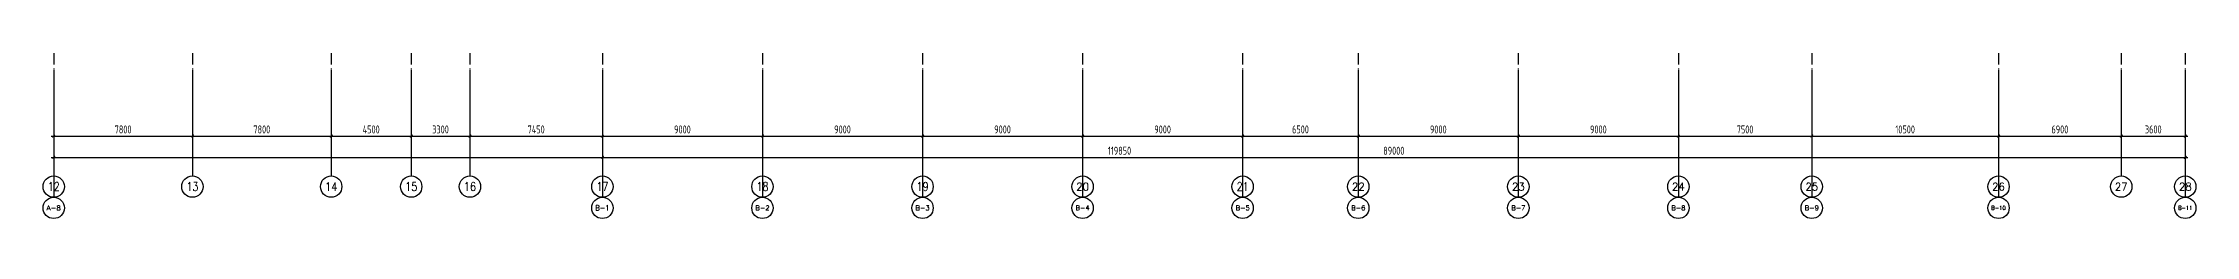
# Model space of a CAD drawing. Extents: x -502255 to 1362592, y -400300 to 332622.
# Drawn here: x 1194913 to 1315963, y -256454 to -247539 of the extents above; entities that cross this region are included whole.
import ezdxf
from ezdxf.enums import TextEntityAlignment as Align

# ---------------------------------------------------------------- set-up
doc = ezdxf.new("R2010")
doc.units = 0
doc.header["$LTSCALE"] = 1000
doc.header["$MEASUREMENT"] = 0
doc.linetypes.add('DOTE', pattern=[2.42, 2, -0.2, 0.02, -0.2])
for name, color, linetype in [('AXIS_TEXT', 7, 'Continuous'), ('S-DIM', 3, 'Continuous'), ('S-DOTE', 8, 'DOTE')]:
    doc.layers.add(name, color=color, linetype=linetype)
doc.styles.add('_TCH_AXIS', font='COMPLEX', dxfattribs={"bigfont": 'GBCBIG'})
doc.styles.add('COMPLEX', font='COMPLEX.shx', dxfattribs={"width": 0.65})
doc.styles.get("Standard").update_dxf_attribs({"font": 'tssdeng2.shx', "width": 0.7, "bigfont": '@@hztxt.shx'})
doc.dimstyles.new('TSSD_150_150', dxfattribs={"dimtxt": 450, "dimasz": 150, "dimexe": 150, "dimexo": 375, "dimgap": 150, "dimtad": 1, "dimdec": 0, "dimzin": 0, "dimdsep": 46, "dimtxsty": 'Standard', "dimblk": 'ARCHTICK', "dimcen": 0, "dimdle": 150, "dimclrt": 7, "dimadec": 0, "dimazin": 0, "dimtfac": 1, "dimtdec": 0, "dimtix": 1, "dimtmove": 2, "dimatfit": 3, "dimfxl": 1, "dimtolj": 1, "dimtzin": 0, "dimarcsym": 0})

# ---------------------------------------------------------------- blocks, each defined once
blk = doc.blocks.new('_ArchTick')
at = {"color": 0, "linetype": 'ByBlock', "const_width": 0.4}
blk.add_lwpolyline([(-0.5, -0.5), (0.5, 0.5)], dxfattribs=at)
blk = doc.blocks.new('*D2077')
at = {"layer": 'Defpoints', "color": 0, "transparency": 16777216}
for p in [(1027055, 84926), (1116055, 84926), (1116055, 79976)]:
    blk.add_point(p, dxfattribs=at)
at = {"layer": 'S-DIM', "color": 0, "lineweight": -2, "transparency": 16777216}
for p, q in [((1027055, 84551), (1027055, 79826)), ((1116055, 84551), (1116055, 79826)), ((1026905, 79976), (1116205, 79976))]:
    blk.add_line(p, q, dxfattribs=at)
at = {"layer": 'S-DIM', "color": 0, "lineweight": -2, "transparency": 16777216, "xscale": 150, "yscale": 150, "zscale": 150, "rotation": 180}
blk.add_blockref('_ArchTick', (1027055, 79976), dxfattribs=at)
at = {"layer": 'S-DIM', "color": 0, "lineweight": -2, "transparency": 16777216, "xscale": 150, "yscale": 150, "zscale": 150}
blk.add_blockref('_ArchTick', (1116055, 79976), dxfattribs=at)
at = {"layer": 'S-DIM', "color": 7, "transparency": 16777216, "insert": (1071555, 80351), "char_height": 450, "attachment_point": 5}
blk.add_mtext('\\A1;89000', dxfattribs=at)
blk = doc.blocks.new('_AXISO')
blk.add_circle((0, 0), 0.5)
at = {"layer": 'AXIS_TEXT', "style": 'COMPLEX', "width": 1.041667}
blk.add_attdef('A', text='', height=0.56, dxfattribs=at).set_placement((-0.25, -0.28), (0.25, -0.28), align=Align.FIT)
blk = doc.blocks.new('*D2113')
at = {"layer": 'Defpoints', "color": 0, "transparency": 16777216}
for p in [(996205, 84926), (1116055, 84926), (1116055, 79976)]:
    blk.add_point(p, dxfattribs=at)
at = {"layer": 'S-DIM', "color": 0, "lineweight": -2, "transparency": 16777216}
for p, q in [((996205, 84551), (996205, 79826)), ((1116055, 84551), (1116055, 79826)), ((996055, 79976), (1116205, 79976))]:
    blk.add_line(p, q, dxfattribs=at)
at = {"layer": 'S-DIM', "color": 0, "lineweight": -2, "transparency": 16777216, "xscale": 150, "yscale": 150, "zscale": 150, "rotation": 180}
blk.add_blockref('_ArchTick', (996205, 79976), dxfattribs=at)
at = {"layer": 'S-DIM', "color": 0, "lineweight": -2, "transparency": 16777216, "xscale": 150, "yscale": 150, "zscale": 150}
blk.add_blockref('_ArchTick', (1116055, 79976), dxfattribs=at)
at = {"layer": 'S-DIM', "color": 7, "transparency": 16777216, "insert": (1056130, 80351), "char_height": 450, "attachment_point": 5}
blk.add_mtext('\\A1;119850', dxfattribs=at)
blk = doc.blocks.new('*D2114')
at = {"layer": 'Defpoints', "color": 0, "transparency": 16777216}
for p in [(996205, 84926), (1004005, 84926), (1004005, 81176)]:
    blk.add_point(p, dxfattribs=at)
at = {"layer": 'S-DIM', "color": 0, "lineweight": -2, "transparency": 16777216}
for p, q in [((996205, 84551), (996205, 81026)), ((1004005, 84551), (1004005, 81026)), ((996055, 81176), (1004155, 81176))]:
    blk.add_line(p, q, dxfattribs=at)
at = {"layer": 'S-DIM', "color": 0, "lineweight": -2, "transparency": 16777216, "xscale": 150, "yscale": 150, "zscale": 150, "rotation": 180}
blk.add_blockref('_ArchTick', (996205, 81176), dxfattribs=at)
at = {"layer": 'S-DIM', "color": 0, "lineweight": -2, "transparency": 16777216, "xscale": 150, "yscale": 150, "zscale": 150}
blk.add_blockref('_ArchTick', (1004005, 81176), dxfattribs=at)
at = {"layer": 'S-DIM', "color": 7, "transparency": 16777216, "insert": (1000105, 81551), "char_height": 450, "attachment_point": 5}
blk.add_mtext('\\A1;7800', dxfattribs=at)
blk = doc.blocks.new('*D2115')
at = {"layer": 'Defpoints', "color": 0, "transparency": 16777216}
for p in [(1004005, 84926), (1011805, 84926), (1011805, 81176)]:
    blk.add_point(p, dxfattribs=at)
at = {"layer": 'S-DIM', "color": 0, "lineweight": -2, "transparency": 16777216}
for p, q in [((1004005, 84551), (1004005, 81026)), ((1011805, 84551), (1011805, 81026)), ((1003855, 81176), (1011955, 81176))]:
    blk.add_line(p, q, dxfattribs=at)
at = {"layer": 'S-DIM', "color": 0, "lineweight": -2, "transparency": 16777216, "xscale": 150, "yscale": 150, "zscale": 150, "rotation": 180}
blk.add_blockref('_ArchTick', (1004005, 81176), dxfattribs=at)
at = {"layer": 'S-DIM', "color": 0, "lineweight": -2, "transparency": 16777216, "xscale": 150, "yscale": 150, "zscale": 150}
blk.add_blockref('_ArchTick', (1011805, 81176), dxfattribs=at)
at = {"layer": 'S-DIM', "color": 7, "transparency": 16777216, "insert": (1007905, 81551), "char_height": 450, "attachment_point": 5}
blk.add_mtext('\\A1;7800', dxfattribs=at)
blk = doc.blocks.new('*D2116')
at = {"layer": 'Defpoints', "color": 0, "transparency": 16777216}
for p in [(1011805, 84926), (1016305, 84926), (1016305, 81176)]:
    blk.add_point(p, dxfattribs=at)
at = {"layer": 'S-DIM', "color": 0, "lineweight": -2, "transparency": 16777216}
for p, q in [((1011805, 84551), (1011805, 81026)), ((1016305, 84551), (1016305, 81026)), ((1011655, 81176), (1016455, 81176))]:
    blk.add_line(p, q, dxfattribs=at)
at = {"layer": 'S-DIM', "color": 0, "lineweight": -2, "transparency": 16777216, "xscale": 150, "yscale": 150, "zscale": 150, "rotation": 180}
blk.add_blockref('_ArchTick', (1011805, 81176), dxfattribs=at)
at = {"layer": 'S-DIM', "color": 0, "lineweight": -2, "transparency": 16777216, "xscale": 150, "yscale": 150, "zscale": 150}
blk.add_blockref('_ArchTick', (1016305, 81176), dxfattribs=at)
at = {"layer": 'S-DIM', "color": 7, "transparency": 16777216, "insert": (1014055, 81551), "char_height": 450, "attachment_point": 5}
blk.add_mtext('\\A1;4500', dxfattribs=at)
blk = doc.blocks.new('*D2117')
at = {"layer": 'Defpoints', "color": 0, "transparency": 16777216}
for p in [(1016305, 84926), (1019605, 84926), (1019605, 81176)]:
    blk.add_point(p, dxfattribs=at)
at = {"layer": 'S-DIM', "color": 0, "lineweight": -2, "transparency": 16777216}
for p, q in [((1016305, 84551), (1016305, 81026)), ((1019605, 84551), (1019605, 81026)), ((1016155, 81176), (1019755, 81176))]:
    blk.add_line(p, q, dxfattribs=at)
at = {"layer": 'S-DIM', "color": 0, "lineweight": -2, "transparency": 16777216, "xscale": 150, "yscale": 150, "zscale": 150, "rotation": 180}
blk.add_blockref('_ArchTick', (1016305, 81176), dxfattribs=at)
at = {"layer": 'S-DIM', "color": 0, "lineweight": -2, "transparency": 16777216, "xscale": 150, "yscale": 150, "zscale": 150}
blk.add_blockref('_ArchTick', (1019605, 81176), dxfattribs=at)
at = {"layer": 'S-DIM', "color": 7, "transparency": 16777216, "insert": (1017955, 81551), "char_height": 450, "attachment_point": 5}
blk.add_mtext('\\A1;3300', dxfattribs=at)
blk = doc.blocks.new('*D2118')
at = {"layer": 'Defpoints', "color": 0, "transparency": 16777216}
for p in [(1019605, 84926), (1027055, 84926), (1027055, 81176)]:
    blk.add_point(p, dxfattribs=at)
at = {"layer": 'S-DIM', "color": 0, "lineweight": -2, "transparency": 16777216}
for p, q in [((1019605, 84551), (1019605, 81026)), ((1027055, 84551), (1027055, 81026)), ((1019455, 81176), (1027205, 81176))]:
    blk.add_line(p, q, dxfattribs=at)
at = {"layer": 'S-DIM', "color": 0, "lineweight": -2, "transparency": 16777216, "xscale": 150, "yscale": 150, "zscale": 150, "rotation": 180}
blk.add_blockref('_ArchTick', (1019605, 81176), dxfattribs=at)
at = {"layer": 'S-DIM', "color": 0, "lineweight": -2, "transparency": 16777216, "xscale": 150, "yscale": 150, "zscale": 150}
blk.add_blockref('_ArchTick', (1027055, 81176), dxfattribs=at)
at = {"layer": 'S-DIM', "color": 7, "transparency": 16777216, "insert": (1023330, 81551), "char_height": 450, "attachment_point": 5}
blk.add_mtext('\\A1;7450', dxfattribs=at)
blk = doc.blocks.new('*D2119')
at = {"layer": 'Defpoints', "color": 0, "transparency": 16777216}
for p in [(1027055, 84926), (1036055, 84926), (1036055, 81176)]:
    blk.add_point(p, dxfattribs=at)
at = {"layer": 'S-DIM', "color": 0, "lineweight": -2, "transparency": 16777216}
for p, q in [((1027055, 84551), (1027055, 81026)), ((1036055, 84551), (1036055, 81026)), ((1026905, 81176), (1036205, 81176))]:
    blk.add_line(p, q, dxfattribs=at)
at = {"layer": 'S-DIM', "color": 0, "lineweight": -2, "transparency": 16777216, "xscale": 150, "yscale": 150, "zscale": 150, "rotation": 180}
blk.add_blockref('_ArchTick', (1027055, 81176), dxfattribs=at)
at = {"layer": 'S-DIM', "color": 0, "lineweight": -2, "transparency": 16777216, "xscale": 150, "yscale": 150, "zscale": 150}
blk.add_blockref('_ArchTick', (1036055, 81176), dxfattribs=at)
at = {"layer": 'S-DIM', "color": 7, "transparency": 16777216, "insert": (1031555, 81551), "char_height": 450, "attachment_point": 5}
blk.add_mtext('\\A1;9000', dxfattribs=at)
blk = doc.blocks.new('*D2120')
at = {"layer": 'Defpoints', "color": 0, "transparency": 16777216}
for p in [(1036055, 84926), (1045055, 84926), (1045055, 81176)]:
    blk.add_point(p, dxfattribs=at)
at = {"layer": 'S-DIM', "color": 0, "lineweight": -2, "transparency": 16777216}
for p, q in [((1036055, 84551), (1036055, 81026)), ((1045055, 84551), (1045055, 81026)), ((1035905, 81176), (1045205, 81176))]:
    blk.add_line(p, q, dxfattribs=at)
at = {"layer": 'S-DIM', "color": 0, "lineweight": -2, "transparency": 16777216, "xscale": 150, "yscale": 150, "zscale": 150, "rotation": 180}
blk.add_blockref('_ArchTick', (1036055, 81176), dxfattribs=at)
at = {"layer": 'S-DIM', "color": 0, "lineweight": -2, "transparency": 16777216, "xscale": 150, "yscale": 150, "zscale": 150}
blk.add_blockref('_ArchTick', (1045055, 81176), dxfattribs=at)
at = {"layer": 'S-DIM', "color": 7, "transparency": 16777216, "insert": (1040555, 81551), "char_height": 450, "attachment_point": 5}
blk.add_mtext('\\A1;9000', dxfattribs=at)
blk = doc.blocks.new('*D2121')
at = {"layer": 'Defpoints', "color": 0, "transparency": 16777216}
for p in [(1045055, 84926), (1054055, 84926), (1054055, 81176)]:
    blk.add_point(p, dxfattribs=at)
at = {"layer": 'S-DIM', "color": 0, "lineweight": -2, "transparency": 16777216}
for p, q in [((1045055, 84551), (1045055, 81026)), ((1054055, 84551), (1054055, 81026)), ((1044905, 81176), (1054205, 81176))]:
    blk.add_line(p, q, dxfattribs=at)
at = {"layer": 'S-DIM', "color": 0, "lineweight": -2, "transparency": 16777216, "xscale": 150, "yscale": 150, "zscale": 150, "rotation": 180}
blk.add_blockref('_ArchTick', (1045055, 81176), dxfattribs=at)
at = {"layer": 'S-DIM', "color": 0, "lineweight": -2, "transparency": 16777216, "xscale": 150, "yscale": 150, "zscale": 150}
blk.add_blockref('_ArchTick', (1054055, 81176), dxfattribs=at)
at = {"layer": 'S-DIM', "color": 7, "transparency": 16777216, "insert": (1049555, 81551), "char_height": 450, "attachment_point": 5}
blk.add_mtext('\\A1;9000', dxfattribs=at)
blk = doc.blocks.new('*D2122')
at = {"layer": 'Defpoints', "color": 0, "transparency": 16777216}
for p in [(1054055, 84926), (1063055, 84926), (1063055, 81176)]:
    blk.add_point(p, dxfattribs=at)
at = {"layer": 'S-DIM', "color": 0, "lineweight": -2, "transparency": 16777216}
for p, q in [((1054055, 84551), (1054055, 81026)), ((1063055, 84551), (1063055, 81026)), ((1053905, 81176), (1063205, 81176))]:
    blk.add_line(p, q, dxfattribs=at)
at = {"layer": 'S-DIM', "color": 0, "lineweight": -2, "transparency": 16777216, "xscale": 150, "yscale": 150, "zscale": 150, "rotation": 180}
blk.add_blockref('_ArchTick', (1054055, 81176), dxfattribs=at)
at = {"layer": 'S-DIM', "color": 0, "lineweight": -2, "transparency": 16777216, "xscale": 150, "yscale": 150, "zscale": 150}
blk.add_blockref('_ArchTick', (1063055, 81176), dxfattribs=at)
at = {"layer": 'S-DIM', "color": 7, "transparency": 16777216, "insert": (1058555, 81551), "char_height": 450, "attachment_point": 5}
blk.add_mtext('\\A1;9000', dxfattribs=at)
blk = doc.blocks.new('*D2123')
at = {"layer": 'Defpoints', "color": 0, "transparency": 16777216}
for p in [(1063055, 84926), (1069555, 84926), (1069555, 81176)]:
    blk.add_point(p, dxfattribs=at)
at = {"layer": 'S-DIM', "color": 0, "lineweight": -2, "transparency": 16777216}
for p, q in [((1063055, 84551), (1063055, 81026)), ((1069555, 84551), (1069555, 81026)), ((1062905, 81176), (1069705, 81176))]:
    blk.add_line(p, q, dxfattribs=at)
at = {"layer": 'S-DIM', "color": 0, "lineweight": -2, "transparency": 16777216, "xscale": 150, "yscale": 150, "zscale": 150, "rotation": 180}
blk.add_blockref('_ArchTick', (1063055, 81176), dxfattribs=at)
at = {"layer": 'S-DIM', "color": 0, "lineweight": -2, "transparency": 16777216, "xscale": 150, "yscale": 150, "zscale": 150}
blk.add_blockref('_ArchTick', (1069555, 81176), dxfattribs=at)
at = {"layer": 'S-DIM', "color": 7, "transparency": 16777216, "insert": (1066305, 81551), "char_height": 450, "attachment_point": 5}
blk.add_mtext('\\A1;6500', dxfattribs=at)
blk = doc.blocks.new('*D2124')
at = {"layer": 'Defpoints', "color": 0, "transparency": 16777216}
for p in [(1069555, 84926), (1078555, 84926), (1078555, 81176)]:
    blk.add_point(p, dxfattribs=at)
at = {"layer": 'S-DIM', "color": 0, "lineweight": -2, "transparency": 16777216}
for p, q in [((1069555, 84551), (1069555, 81026)), ((1078555, 84551), (1078555, 81026)), ((1069405, 81176), (1078705, 81176))]:
    blk.add_line(p, q, dxfattribs=at)
at = {"layer": 'S-DIM', "color": 0, "lineweight": -2, "transparency": 16777216, "xscale": 150, "yscale": 150, "zscale": 150, "rotation": 180}
blk.add_blockref('_ArchTick', (1069555, 81176), dxfattribs=at)
at = {"layer": 'S-DIM', "color": 0, "lineweight": -2, "transparency": 16777216, "xscale": 150, "yscale": 150, "zscale": 150}
blk.add_blockref('_ArchTick', (1078555, 81176), dxfattribs=at)
at = {"layer": 'S-DIM', "color": 7, "transparency": 16777216, "insert": (1074055, 81551), "char_height": 450, "attachment_point": 5}
blk.add_mtext('\\A1;9000', dxfattribs=at)
blk = doc.blocks.new('*D2125')
at = {"layer": 'Defpoints', "color": 0, "transparency": 16777216}
for p in [(1078555, 84926), (1087555, 84926), (1087555, 81176)]:
    blk.add_point(p, dxfattribs=at)
at = {"layer": 'S-DIM', "color": 0, "lineweight": -2, "transparency": 16777216}
for p, q in [((1078555, 84551), (1078555, 81026)), ((1087555, 84551), (1087555, 81026)), ((1078405, 81176), (1087705, 81176))]:
    blk.add_line(p, q, dxfattribs=at)
at = {"layer": 'S-DIM', "color": 0, "lineweight": -2, "transparency": 16777216, "xscale": 150, "yscale": 150, "zscale": 150, "rotation": 180}
blk.add_blockref('_ArchTick', (1078555, 81176), dxfattribs=at)
at = {"layer": 'S-DIM', "color": 0, "lineweight": -2, "transparency": 16777216, "xscale": 150, "yscale": 150, "zscale": 150}
blk.add_blockref('_ArchTick', (1087555, 81176), dxfattribs=at)
at = {"layer": 'S-DIM', "color": 7, "transparency": 16777216, "insert": (1083055, 81551), "char_height": 450, "attachment_point": 5}
blk.add_mtext('\\A1;9000', dxfattribs=at)
blk = doc.blocks.new('*D2126')
at = {"layer": 'Defpoints', "color": 0, "transparency": 16777216}
for p in [(1087555, 84926), (1095055, 84926), (1095055, 81176)]:
    blk.add_point(p, dxfattribs=at)
at = {"layer": 'S-DIM', "color": 0, "lineweight": -2, "transparency": 16777216}
for p, q in [((1087555, 84551), (1087555, 81026)), ((1095055, 84551), (1095055, 81026)), ((1087405, 81176), (1095205, 81176))]:
    blk.add_line(p, q, dxfattribs=at)
at = {"layer": 'S-DIM', "color": 0, "lineweight": -2, "transparency": 16777216, "xscale": 150, "yscale": 150, "zscale": 150, "rotation": 180}
blk.add_blockref('_ArchTick', (1087555, 81176), dxfattribs=at)
at = {"layer": 'S-DIM', "color": 0, "lineweight": -2, "transparency": 16777216, "xscale": 150, "yscale": 150, "zscale": 150}
blk.add_blockref('_ArchTick', (1095055, 81176), dxfattribs=at)
at = {"layer": 'S-DIM', "color": 7, "transparency": 16777216, "insert": (1091305, 81551), "char_height": 450, "attachment_point": 5}
blk.add_mtext('\\A1;7500', dxfattribs=at)
blk = doc.blocks.new('*D2127')
at = {"layer": 'Defpoints', "color": 0, "transparency": 16777216}
for p in [(1095055, 84926), (1105555, 84926), (1105555, 81176)]:
    blk.add_point(p, dxfattribs=at)
at = {"layer": 'S-DIM', "color": 0, "lineweight": -2, "transparency": 16777216}
for p, q in [((1095055, 84551), (1095055, 81026)), ((1105555, 84551), (1105555, 81026)), ((1094905, 81176), (1105705, 81176))]:
    blk.add_line(p, q, dxfattribs=at)
at = {"layer": 'S-DIM', "color": 0, "lineweight": -2, "transparency": 16777216, "xscale": 150, "yscale": 150, "zscale": 150, "rotation": 180}
blk.add_blockref('_ArchTick', (1095055, 81176), dxfattribs=at)
at = {"layer": 'S-DIM', "color": 0, "lineweight": -2, "transparency": 16777216, "xscale": 150, "yscale": 150, "zscale": 150}
blk.add_blockref('_ArchTick', (1105555, 81176), dxfattribs=at)
at = {"layer": 'S-DIM', "color": 7, "transparency": 16777216, "insert": (1100305, 81551), "char_height": 450, "attachment_point": 5}
blk.add_mtext('\\A1;10500', dxfattribs=at)
blk = doc.blocks.new('*D2128')
at = {"layer": 'Defpoints', "color": 0, "transparency": 16777216}
for p in [(1105555, 84926), (1112455, 84926), (1112455, 81176)]:
    blk.add_point(p, dxfattribs=at)
at = {"layer": 'S-DIM', "color": 0, "lineweight": -2, "transparency": 16777216}
for p, q in [((1105555, 84551), (1105555, 81026)), ((1112455, 84551), (1112455, 81026)), ((1105405, 81176), (1112605, 81176))]:
    blk.add_line(p, q, dxfattribs=at)
at = {"layer": 'S-DIM', "color": 0, "lineweight": -2, "transparency": 16777216, "xscale": 150, "yscale": 150, "zscale": 150, "rotation": 180}
blk.add_blockref('_ArchTick', (1105555, 81176), dxfattribs=at)
at = {"layer": 'S-DIM', "color": 0, "lineweight": -2, "transparency": 16777216, "xscale": 150, "yscale": 150, "zscale": 150}
blk.add_blockref('_ArchTick', (1112455, 81176), dxfattribs=at)
at = {"layer": 'S-DIM', "color": 7, "transparency": 16777216, "insert": (1109005, 81551), "char_height": 450, "attachment_point": 5}
blk.add_mtext('\\A1;6900', dxfattribs=at)
blk = doc.blocks.new('*D2129')
at = {"layer": 'Defpoints', "color": 0, "transparency": 16777216}
for p in [(1112455, 84926), (1116055, 84926), (1116055, 81176)]:
    blk.add_point(p, dxfattribs=at)
at = {"layer": 'S-DIM', "color": 0, "lineweight": -2, "transparency": 16777216}
for p, q in [((1112455, 84551), (1112455, 81026)), ((1116055, 84551), (1116055, 81026)), ((1112305, 81176), (1116205, 81176))]:
    blk.add_line(p, q, dxfattribs=at)
at = {"layer": 'S-DIM', "color": 0, "lineweight": -2, "transparency": 16777216, "xscale": 150, "yscale": 150, "zscale": 150, "rotation": 180}
blk.add_blockref('_ArchTick', (1112455, 81176), dxfattribs=at)
at = {"layer": 'S-DIM', "color": 0, "lineweight": -2, "transparency": 16777216, "xscale": 150, "yscale": 150, "zscale": 150}
blk.add_blockref('_ArchTick', (1116055, 81176), dxfattribs=at)
at = {"layer": 'S-DIM', "color": 7, "transparency": 16777216, "insert": (1114255, 81551), "char_height": 450, "attachment_point": 5}
blk.add_mtext('\\A1;3600', dxfattribs=at)
blk = doc.blocks.new('dsadasd')
at = {"layer": 'S-DIM'}
for p, q in [((996204.9, 84926.2), (996204.9, 78926.2)), ((996204.9, 84926.2), (996204.9, 77726.2)), ((1004004.9, 84926.2), (1004004.9, 78926.2)), ((1011804.9, 84926.2), (1011804.9, 78926.2)), ((1016304.9, 84926.2), (1016304.9, 78926.2)), ((1019604.9, 84926.2), (1019604.9, 78926.2)), ((1027054.9, 84926.2), (1027054.9, 78926.2)), ((1027054.9, 84926.2), (1027054.9, 77726.2)), ((1036054.9, 84926.2), (1036054.9, 78926.2)), ((1036054.9, 84926.2), (1036054.9, 77726.2)), ((1045054.9, 84926.2), (1045054.9, 78926.2)), ((1045054.9, 84926.2), (1045054.9, 77726.2)), ((1054054.9, 84926.2), (1054054.9, 78926.2)), ((1054054.9, 84926.2), (1054054.9, 77726.2)), ((1063054.9, 84926.2), (1063054.9, 78926.2)), ((1063054.9, 84926.2), (1063054.9, 77726.2)), ((1069554.9, 84926.2), (1069554.9, 78926.2)), ((1069554.9, 84926.2), (1069554.9, 77726.2)), ((1078554.9, 84926.2), (1078554.9, 78926.2)), ((1078554.9, 84926.2), (1078554.9, 77726.2)), ((1087554.9, 84926.2), (1087554.9, 78926.2)), ((1087554.9, 84926.2), (1087554.9, 77726.2)), ((1095054.9, 84926.2), (1095054.9, 78926.2)), ((1095054.9, 84926.2), (1095054.9, 77726.2)), ((1105554.9, 84926.2), (1105554.9, 78926.2)), ((1105554.9, 84926.2), (1105554.9, 77726.2)), ((1112454.9, 84926.2), (1112454.9, 78926.2)), ((1116054.9, 84926.2), (1116054.9, 78926.2)), ((1116054.9, 84926.2), (1116054.9, 77726.2))]:
    blk.add_line(p, q, dxfattribs=at)
at = {"layer": 'S-DOTE', "color": 8, "linetype": 'DOTE'}
for p, q in [((996204.9, 259031.5), (996204.9, 84926.2)), ((1004004.9, 259031.5), (1004004.9, 84926.2)), ((1011804.9, 259031.5), (1011804.9, 84926.2)), ((1016304.9, 259031.5), (1016304.9, 84926.2)), ((1019604.9, 259031.5), (1019604.9, 84926.2)), ((1027054.9, 259031.5), (1027054.9, 84926.2)), ((1036054.9, 259031.5), (1036054.9, 84926.2)), ((1045054.9, 259031.5), (1045054.9, 84926.2)), ((1054054.9, 259031.5), (1054054.9, 84926.2)), ((1063054.9, 259031.5), (1063054.9, 84926.2)), ((1069554.9, 259031.5), (1069554.9, 84926.2)), ((1078554.9, 259031.5), (1078554.9, 84926.2)), ((1087554.9, 259031.5), (1087554.9, 84926.2)), ((1095054.9, 259031.5), (1095054.9, 84926.2)), ((1105554.9, 259031.5), (1105554.9, 84926.2)), ((1112454.9, 259031.5), (1112454.9, 84926.2)), ((1116054.9, 259031.5), (1116054.9, 84926.2))]:
    blk.add_line(p, q, dxfattribs=at)
at = {"layer": 'S-DIM'}
ref = blk.add_blockref('_AXISO', (996204.9, 78326.2), dxfattribs=dict(at, xscale=1200, yscale=1200, zscale=1200))
ref.add_attrib('A', '12', dxfattribs={"layer": 'AXIS_TEXT', "height": 492.67, "style": '_TCH_AXIS'}).set_placement((995864.7, 78079.9), (996545.1, 78079.9), align=Align.FIT)
ref = blk.add_blockref('_AXISO', (1004004.9, 78326.2), dxfattribs=dict(at, xscale=1200, yscale=1200, zscale=1200))
ref.add_attrib('A', '13', dxfattribs={"layer": 'AXIS_TEXT', "height": 492.67, "style": '_TCH_AXIS'}).set_placement((1003664.7, 78079.9), (1004345.1, 78079.9), align=Align.FIT)
ref = blk.add_blockref('_AXISO', (1011804.9, 78326.2), dxfattribs=dict(at, xscale=1200, yscale=1200, zscale=1200))
ref.add_attrib('A', '14', dxfattribs={"layer": 'AXIS_TEXT', "height": 471.11, "style": '_TCH_AXIS'}).set_placement((1011457.2, 78090.6), (1012152.6, 78090.6), align=Align.FIT)
ref = blk.add_blockref('_AXISO', (1016304.9, 78326.2), dxfattribs=dict(at, xscale=1200, yscale=1200, zscale=1200))
ref.add_attrib('A', '15', dxfattribs={"layer": 'AXIS_TEXT', "height": 492.67, "style": '_TCH_AXIS'}).set_placement((1015964.7, 78079.9), (1016645.1, 78079.9), align=Align.FIT)
ref = blk.add_blockref('_AXISO', (1019604.9, 78326.2), dxfattribs=dict(at, xscale=1200, yscale=1200, zscale=1200))
ref.add_attrib('A', '16', dxfattribs={"layer": 'AXIS_TEXT', "height": 492.67, "style": '_TCH_AXIS'}).set_placement((1019264.7, 78079.9), (1019945.1, 78079.9), align=Align.FIT)
ref = blk.add_blockref('_AXISO', (1027054.9, 78326.2), dxfattribs=dict(at, xscale=1200, yscale=1200, zscale=1200))
ref.add_attrib('A', '17', dxfattribs={"layer": 'AXIS_TEXT', "height": 492.67, "style": '_TCH_AXIS'}).set_placement((1026714.7, 78079.9), (1027395.1, 78079.9), align=Align.FIT)
ref = blk.add_blockref('_AXISO', (1036054.9, 78326.2), dxfattribs=dict(at, xscale=1200, yscale=1200, zscale=1200))
ref.add_attrib('A', '18', dxfattribs={"layer": 'AXIS_TEXT', "height": 492.67, "style": '_TCH_AXIS'}).set_placement((1035714.7, 78079.9), (1036395.1, 78079.9), align=Align.FIT)
ref = blk.add_blockref('_AXISO', (1045054.9, 78326.2), dxfattribs=dict(at, xscale=1200, yscale=1200, zscale=1200))
ref.add_attrib('A', '19', dxfattribs={"layer": 'AXIS_TEXT', "height": 492.67, "style": '_TCH_AXIS'}).set_placement((1044714.7, 78079.9), (1045395.1, 78079.9), align=Align.FIT)
ref = blk.add_blockref('_AXISO', (1054054.9, 78326.2), dxfattribs=dict(at, xscale=1200, yscale=1200, zscale=1200))
ref.add_attrib('A', '20', dxfattribs={"layer": 'AXIS_TEXT', "height": 441.41, "style": '_TCH_AXIS'}).set_placement((1053697.6, 78105.5), (1054412.3, 78105.5), align=Align.FIT)
ref = blk.add_blockref('_AXISO', (1063054.9, 78326.2), dxfattribs=dict(at, xscale=1200, yscale=1200, zscale=1200))
ref.add_attrib('A', '21', dxfattribs={"layer": 'AXIS_TEXT', "height": 492.67, "style": '_TCH_AXIS'}).set_placement((1062714.7, 78079.9), (1063395.1, 78079.9), align=Align.FIT)
ref = blk.add_blockref('_AXISO', (1069554.9, 78326.2), dxfattribs=dict(at, xscale=1200, yscale=1200, zscale=1200))
ref.add_attrib('A', '22', dxfattribs={"layer": 'AXIS_TEXT', "height": 441.41, "style": '_TCH_AXIS'}).set_placement((1069197.6, 78105.5), (1069912.3, 78105.5), align=Align.FIT)
ref = blk.add_blockref('_AXISO', (1078554.9, 78326.2), dxfattribs=dict(at, xscale=1200, yscale=1200, zscale=1200))
ref.add_attrib('A', '23', dxfattribs={"layer": 'AXIS_TEXT', "height": 441.41, "style": '_TCH_AXIS'}).set_placement((1078197.6, 78105.5), (1078912.3, 78105.5), align=Align.FIT)
ref = blk.add_blockref('_AXISO', (1087554.9, 78326.2), dxfattribs=dict(at, xscale=1200, yscale=1200, zscale=1200))
ref.add_attrib('A', '24', dxfattribs={"layer": 'AXIS_TEXT', "height": 423.25, "style": '_TCH_AXIS'}).set_placement((1087192.1, 78114.6), (1087917.7, 78114.6), align=Align.FIT)
ref = blk.add_blockref('_AXISO', (1095054.9, 78326.2), dxfattribs=dict(at, xscale=1200, yscale=1200, zscale=1200))
ref.add_attrib('A', '25', dxfattribs={"layer": 'AXIS_TEXT', "height": 441.41, "style": '_TCH_AXIS'}).set_placement((1094697.6, 78105.5), (1095412.3, 78105.5), align=Align.FIT)
ref = blk.add_blockref('_AXISO', (1105554.9, 78326.2), dxfattribs=dict(at, xscale=1200, yscale=1200, zscale=1200))
ref.add_attrib('A', '26', dxfattribs={"layer": 'AXIS_TEXT', "height": 441.41, "style": '_TCH_AXIS'}).set_placement((1105197.6, 78105.5), (1105912.3, 78105.5), align=Align.FIT)
ref = blk.add_blockref('_AXISO', (1112454.9, 78326.2), dxfattribs=dict(at, xscale=1200, yscale=1200, zscale=1200))
ref.add_attrib('A', '27', dxfattribs={"layer": 'AXIS_TEXT', "height": 441.41, "style": '_TCH_AXIS'}).set_placement((1112097.6, 78105.5), (1112812.3, 78105.5), align=Align.FIT)
ref = blk.add_blockref('_AXISO', (1116054.9, 78326.2), dxfattribs=dict(at, xscale=1200, yscale=1200, zscale=1200))
ref.add_attrib('A', '28', dxfattribs={"layer": 'AXIS_TEXT', "height": 441.41, "style": '_TCH_AXIS'}).set_placement((1115697.6, 78105.5), (1116412.3, 78105.5), align=Align.FIT)
ref = blk.add_blockref('_AXISO', (996204.9, 77126.2), dxfattribs=dict(at, xscale=1200, yscale=1200, zscale=1200))
ref.add_attrib('A', 'A-8', dxfattribs={"layer": 'AXIS_TEXT', "height": 273.43, "style": '_TCH_AXIS'}).set_placement((995807.8, 76989.5), (996602, 76989.5), align=Align.FIT)
ref = blk.add_blockref('_AXISO', (1027054.9, 77126.2), dxfattribs=dict(at, xscale=1200, yscale=1200, zscale=1200))
ref.add_attrib('A', 'B-1', dxfattribs={"layer": 'AXIS_TEXT', "height": 290.39, "style": '_TCH_AXIS'}).set_placement((1026660.8, 76981), (1027449, 76981), align=Align.FIT)
ref = blk.add_blockref('_AXISO', (1036054.9, 77126.2), dxfattribs=dict(at, xscale=1200, yscale=1200, zscale=1200))
ref.add_attrib('A', 'B-2', dxfattribs={"layer": 'AXIS_TEXT', "height": 269.48, "style": '_TCH_AXIS'}).set_placement((1035657.1, 76991.5), (1036452.7, 76991.5), align=Align.FIT)
ref = blk.add_blockref('_AXISO', (1045054.9, 77126.2), dxfattribs=dict(at, xscale=1200, yscale=1200, zscale=1200))
ref.add_attrib('A', 'B-3', dxfattribs={"layer": 'AXIS_TEXT', "height": 269.48, "style": '_TCH_AXIS'}).set_placement((1044657.1, 76991.5), (1045452.7, 76991.5), align=Align.FIT)
ref = blk.add_blockref('_AXISO', (1054054.9, 77126.2), dxfattribs=dict(at, xscale=1200, yscale=1200, zscale=1200))
ref.add_attrib('A', 'B-4', dxfattribs={"layer": 'AXIS_TEXT', "height": 261.89, "style": '_TCH_AXIS'}).set_placement((1053655.9, 76995.3), (1054454, 76995.3), align=Align.FIT)
ref = blk.add_blockref('_AXISO', (1063054.9, 77126.2), dxfattribs=dict(at, xscale=1200, yscale=1200, zscale=1200))
ref.add_attrib('A', 'B-5', dxfattribs={"layer": 'AXIS_TEXT', "height": 269.48, "style": '_TCH_AXIS'}).set_placement((1062657.1, 76991.5), (1063452.7, 76991.5), align=Align.FIT)
ref = blk.add_blockref('_AXISO', (1069554.9, 77126.2), dxfattribs=dict(at, xscale=1200, yscale=1200, zscale=1200))
ref.add_attrib('A', 'B-6', dxfattribs={"layer": 'AXIS_TEXT', "height": 269.48, "style": '_TCH_AXIS'}).set_placement((1069157.1, 76991.5), (1069952.7, 76991.5), align=Align.FIT)
ref = blk.add_blockref('_AXISO', (1078554.9, 77126.2), dxfattribs=dict(at, xscale=1200, yscale=1200, zscale=1200))
ref.add_attrib('A', 'B-7', dxfattribs={"layer": 'AXIS_TEXT', "height": 269.48, "style": '_TCH_AXIS'}).set_placement((1078157.1, 76991.5), (1078952.7, 76991.5), align=Align.FIT)
ref = blk.add_blockref('_AXISO', (1087554.9, 77126.2), dxfattribs=dict(at, xscale=1200, yscale=1200, zscale=1200))
ref.add_attrib('A', 'B-8', dxfattribs={"layer": 'AXIS_TEXT', "height": 269.48, "style": '_TCH_AXIS'}).set_placement((1087157.1, 76991.5), (1087952.7, 76991.5), align=Align.FIT)
ref = blk.add_blockref('_AXISO', (1095054.9, 77126.2), dxfattribs=dict(at, xscale=1200, yscale=1200, zscale=1200))
ref.add_attrib('A', 'B-9', dxfattribs={"layer": 'AXIS_TEXT', "height": 269.48, "style": '_TCH_AXIS'}).set_placement((1094657.1, 76991.5), (1095452.7, 76991.5), align=Align.FIT)
ref = blk.add_blockref('_AXISO', (1105554.9, 77126.2), dxfattribs=dict(at, xscale=1200, yscale=1200, zscale=1200))
ref.add_attrib('A', 'B-10', dxfattribs={"layer": 'AXIS_TEXT', "height": 221.02, "style": '_TCH_AXIS'}).set_placement((1105149.7, 77015.7), (1105960.1, 77015.7), align=Align.FIT)
ref = blk.add_blockref('_AXISO', (1116054.9, 77126.2), dxfattribs=dict(at, xscale=1200, yscale=1200, zscale=1200))
ref.add_attrib('A', 'B-11', dxfattribs={"layer": 'AXIS_TEXT', "height": 235.2, "style": '_TCH_AXIS'}).set_placement((1115651.7, 77008.6), (1116458.1, 77008.6), align=Align.FIT)
for p1, p2, distance, picture, middle in [((996204.9, 84926.2), (1116054.9, 84926.2), -4950, '*D2113', (1056129.9, 80351.2)), ((996204.9, 84926.2), (1004004.9, 84926.2), -3750, '*D2114', (1000104.9, 81551.2)), ((1004004.9, 84926.2), (1011804.9, 84926.2), -3750, '*D2115', (1007904.9, 81551.2)), ((1011804.9, 84926.2), (1016304.9, 84926.2), -3750, '*D2116', (1014054.9, 81551.2)), ((1016304.9, 84926.2), (1019604.9, 84926.2), -3750, '*D2117', (1017954.9, 81551.2)), ((1019604.9, 84926.2), (1027054.9, 84926.2), -3750, '*D2118', (1023329.9, 81551.2)), ((1027054.9, 84926.2), (1116054.9, 84926.2), -4950, '*D2077', (1071554.9, 80351.2)), ((1027054.9, 84926.2), (1036054.9, 84926.2), -3750, '*D2119', (1031554.9, 81551.2)), ((1036054.9, 84926.2), (1045054.9, 84926.2), -3750, '*D2120', (1040554.9, 81551.2)), ((1045054.9, 84926.2), (1054054.9, 84926.2), -3750, '*D2121', (1049554.9, 81551.2)), ((1054054.9, 84926.2), (1063054.9, 84926.2), -3750, '*D2122', (1058554.9, 81551.2)), ((1063054.9, 84926.2), (1069554.9, 84926.2), -3750, '*D2123', (1066304.9, 81551.2)), ((1069554.9, 84926.2), (1078554.9, 84926.2), -3750, '*D2124', (1074054.9, 81551.2)), ((1078554.9, 84926.2), (1087554.9, 84926.2), -3750, '*D2125', (1083054.9, 81551.2)), ((1087554.9, 84926.2), (1095054.9, 84926.2), -3750, '*D2126', (1091304.9, 81551.2)), ((1095054.9, 84926.2), (1105554.9, 84926.2), -3750, '*D2127', (1100304.9, 81551.2)), ((1105554.9, 84926.2), (1112454.9, 84926.2), -3750, '*D2128', (1109004.9, 81551.2)), ((1112454.9, 84926.2), (1116054.9, 84926.2), -3750, '*D2129', (1114254.9, 81551.2))]:
    dim = blk.add_aligned_dim(p1=p1, p2=p2, distance=distance, dimstyle='TSSD_150_150', dxfattribs=at)
    dim.commit()
    dim.dimension.update_dxf_attribs({"geometry": picture, "text_midpoint": middle})

msp = doc.modelspace()

# ---------------------------------------------------------------- block references
at = {"layer": 'S-DOTE'}
msp.add_blockref('dsadasd', (199307.7, -332979.9), dxfattribs=at)

doc.saveas('drawing.dxf')
